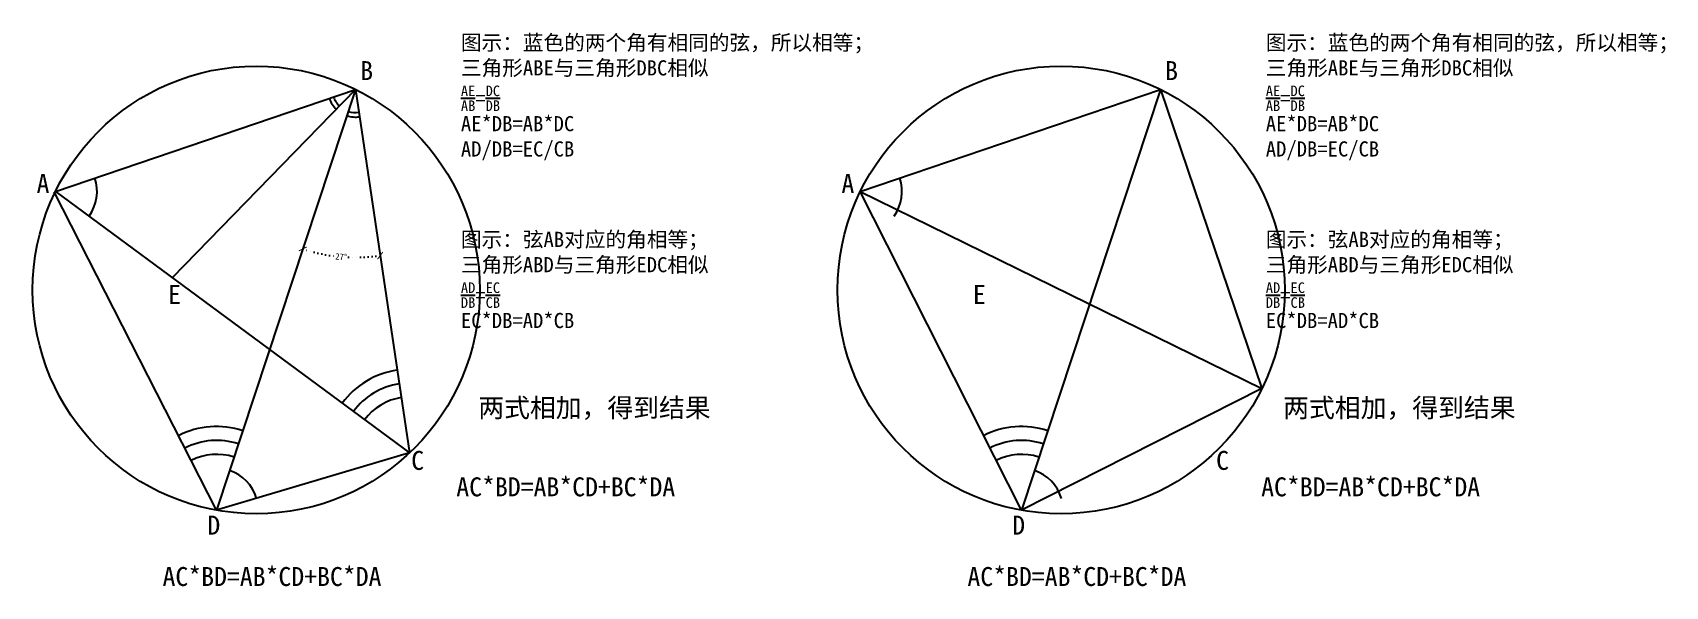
# Model space of a CAD drawing. Header units: millimetres. Extents: x 1467 to 2761, y 1058 to 1496.
import ezdxf

# ---------------------------------------------------------------- set-up
doc = ezdxf.new("R2010")
doc.units = ezdxf.units.MM
doc.linetypes.add('ACAD_ISO07W100', pattern=[3, 0, -3])
doc.styles.get("Standard").update_dxf_attribs({"font": ''})
doc.styles.add('w', font='', dxfattribs={"height": 5})
doc.styles.get('Standard').set_extended_font_data('SimSun')
doc.styles.get('w').set_extended_font_data('SimSun')
doc.dimstyles.new('w', dxfattribs={"dimscale": 2, "dimtxt": 2.5, "dimasz": 2.5, "dimexe": 1.25, "dimexo": 0.625, "dimtad": 0, "dimtxsty": 'Standard', "dimblk": 'ARCHTICK', "dimcen": 2.5, "dimclrd": 5, "dimclre": 5, "dimadec": 0, "dimazin": 0, "dimtfac": 1, "dimtmove": 0, "dimatfit": 3, "dimfxl": 1, "dimarcsym": 0})

# ---------------------------------------------------------------- blocks, each defined once
blk = doc.blocks.new('_ArchTick')
at = {"color": 0, "linetype": 'ByBlock', "const_width": 0.15}
blk.add_lwpolyline([(-0.5, -0.5), (0.5, 0.5)], dxfattribs=at)
blk = doc.blocks.new('*D6')
at = {"color": 5, "linetype": 'ACAD_ISO07W100', "lineweight": -2}
for start, end in [(251.7095, 262.5343), (267.6332, 278.458)]:
    blk.add_arc((1722.9, 1450.9), 133, start, end, dxfattribs=at)
at = {"layer": 'Defpoints', "color": 0}
for p in [(1722.9, 1450.9), (1722.9, 1450.9), (1701.2, 1319.6), (1765.7, 1163.1), (1612.8, 1117.8)]:
    blk.add_point(p, dxfattribs=at)
at = {"color": 5, "lineweight": -2, "xscale": 5, "yscale": 5, "zscale": 5}
for p, rotation in [((1681.1, 1324.6), 161.7095077472927), ((1742.4, 1319.3), 8.457968453754239)]:
    blk.add_blockref('_ArchTick', p, dxfattribs=dict(at, rotation=rotation))
at = {"color": 0, "insert": (1711.5, 1318.4), "char_height": 5, "attachment_point": 5, "rotation": 355.0837}
blk.add_mtext('27°', dxfattribs=at)

msp = doc.modelspace()

# ---------------------------------------------------------------- linework, layer by layer
for p, q in [((1485.104, 1370.045), (1722.868, 1450.877)), ((1722.868, 1450.877), (1612.768, 1117.78)), ((1722.868, 1450.877), (1765.656, 1163.137)), ((2122.866, 1370.045), (2360.63, 1450.877)), ((2360.63, 1450.877), (2250.53, 1117.78)), ((2360.63, 1450.877), (2441.088, 1214.215)), ((1612.768, 1117.78), (1484.161, 1369.724)), ((1485.104, 1370.045), (1765.656, 1163.137)), ((2250.53, 1117.78), (2122.866, 1370.045)), ((2122.866, 1370.045), (2441.088, 1214.215)), ((2441.088, 1214.215), (2250.53, 1117.78)), ((1765.656, 1163.137), (1612.768, 1117.78))]:
    msp.add_line(p, q)
at = {"color": 5}
msp.add_line((1722.868, 1450.877), (1577.72, 1301.741), dxfattribs=at)
for centre in [(1644.215, 1292.13), (2281.977, 1292.13)]:
    msp.add_circle(centre, 177.164)
for centre, radius, start, end in [((1722.868, 1450.877), 21.914, 198.776388, 225.776375), ((1722.868, 1450.877), 18.343, 198.776424, 225.776424), ((1722.868, 1450.877), 21.914, 251.709457, 278.457926), ((1722.868, 1450.877), 18.343, 251.709508, 278.457968), ((1485.104, 1370.045), 33, 323.956719, 18.776424), ((2122.866, 1370.045), 33, 323.956719, 18.776424), ((1765.656, 1163.137), 66.237, 98.457968, 143.591054), ((1765.656, 1163.137), 55.237, 98.457968, 143.591054), ((1765.656, 1163.137), 44.237, 98.457968, 143.591054), ((1612.768, 1117.78), 66.237, 71.709508, 117.042455), ((2250.53, 1117.78), 66.237, 71.709508, 117.042455), ((1612.768, 1117.78), 55.237, 71.709508, 117.042455), ((2250.53, 1117.78), 55.237, 71.709508, 117.042455), ((1612.768, 1117.78), 44.237, 71.709508, 117.042455), ((2250.53, 1117.78), 44.237, 71.709508, 117.042455), ((1612.768, 1117.78), 33, 16.524137, 71.709508), ((2250.53, 1117.78), 33, 16.524137, 71.709508)]:
    msp.add_arc(centre, radius, start, end)

# ---------------------------------------------------------------- texts
at = {"attachment_point": 1, "style": 'w'}
for s, insert, char_height, width in [('\\A1;图示：蓝色的两个角有相同的弦，所以相等；\\P三角形ABE与三角形DBC相似\\P{\\H0.7x;\\SAE/AB;}={\\H0.7x;\\SDC/DB;}\\PAE*DB=AB*DC\\PAD/DB=EC/CB', (1806.379, 1493.921), 12, 372.11396), ('\\A1;图示：蓝色的两个角有相同的弦，所以相等；\\P三角形ABE与三角形DBC相似\\P{\\H0.7x;\\SAE/AB;}={\\H0.7x;\\SDC/DB;}\\PAE*DB=AB*DC\\PAD/DB=EC/CB', (2444.141, 1493.921), 12, 372.11396), ('B', (1726.622, 1473.232), 15, 9.32442), ('B', (2364.384, 1473.232), 15, 9.32442), ('A', (1470.153, 1383.834), 15, 9.32442), ('A', (2107.915, 1383.834), 15, 9.32442), ('\\A1;图示：弦AB对应的角相等；\\P三角形ABD与三角形EDC相似\\P{\\H0.7x;\\SAD/DB;\\H1.429x;=\\H0.7x;\\SEC/CB;}\\PEC*DB=AD*CB', (1806.379, 1338.126), 12, 372.11396), ('\\A1;图示：弦AB对应的角相等；\\P三角形ABD与三角形EDC相似\\P{\\H0.7x;\\SAD/DB;\\H1.429x;=\\H0.7x;\\SEC/CB;}\\PEC*DB=AD*CB', (2444.141, 1338.126), 12, 372.11396), ('E', (1574.331, 1296.015), 15, 9.32442), ('E', (2212.093, 1296.015), 15, 9.32442), ('两式相加，得到结果', (1820.151, 1206.39), 15, 226.57186), ('两式相加，得到结果', (2457.912, 1206.39), 15, 226.57186), ('C', (1767.003, 1164.698), 15, 9.32442), ('C', (2404.764, 1164.698), 15, 9.32442), ('D', (1605.482, 1113.457), 15, 9.32442), ('D', (2243.243, 1113.457), 15, 9.32442)]:
    msp.add_mtext(s, dxfattribs=dict(at, insert=insert, char_height=char_height, width=width))
at = {"color": 5, "char_height": 15, "width": 192.84145, "attachment_point": 1, "style": 'w'}
for insert in [(1802.717, 1143.778), (2440.479, 1143.778), (1569.966, 1072.79), (2207.727, 1072.79)]:
    msp.add_mtext('AC*BD=AB*CD+BC*DA', dxfattribs=dict(at, insert=insert))

# ---------------------------------------------------------------- dimensions: what is measured, and where the dimension line sits
dim = msp.add_angular_dim_2l(base=(1701.202, 1319.639), line1=((1722.868, 1450.877), (1765.656, 1163.137)), line2=((1722.868, 1450.877), (1612.768, 1117.78)), dimstyle='w')
dim.commit()
dim.dimension.update_dxf_attribs({"geometry": '*D6', "text_midpoint": (1711.469, 1318.352)})

doc.saveas('drawing.dxf')
